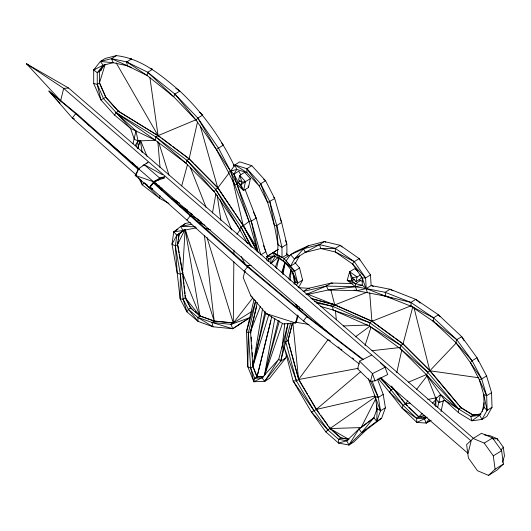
<?xml version="1.0" encoding="UTF-8"?>
<svg xmlns="http://www.w3.org/2000/svg" width="531" height="531" viewBox="0 0 531 531"><rect width="100%" height="100%" fill="white"/><g stroke="black" fill="none" stroke-linecap="round" stroke-linejoin="round"><path stroke-width="0.8" d="M247.492 243.49L239.527 229.04L214.318 191.804L186.029 163.276L155.464 140.29L130.5 128.363L114.616 115.134L100.903 99.888L93.688 83.467L93.702 69.933L100.386 61.443L105.284 58.417L116.382 55.629C141.485 58.456 161.318 75.336 179.836 91.047C202.517 112.38 220.903 137.921 234.33 165.991M105.636 97.385L100.903 99.888L97.253 84.376L97.253 72.707L103.14 65.247L113.149 62.731L127.321 65.764L147.266 75.581L173.69 96.768L196.072 120.159L216.389 149.516L230.567 171.194L236.919 184.098L251.289 221.142L260.821 254.88L265.726 251.847L256.188 218.108L245.11 189.56M184.37 229.598L176.896 235.24L175.349 245.979L180.367 274.374L180.162 298.96L186.939 311.896L198.076 321.394L213.004 326.791L232.691 328.729L249.889 317.711M233.839 261.703L233.295 323.021L214.185 321.129L200.014 316.084L190.563 308.02L185.279 297.831L182.538 273.034L177.52 244.638L179.066 233.899L184.529 229.598M233.905 254.249L233.945 250.108M255.723 301.389L248.349 332.851L247.798 366.802L253.878 381.762L264.657 381.391L269.556 378.357L285.665 358.12L286.488 354.947M435.772 406.686L435.991 398.721L426.645 374.932L400.215 348.601L369.622 326.18L333.103 310.011L320.458 306.341M372.55 320.93L369.749 322.662L369.622 326.18L400.845 345.402L427.667 372.131L458.678 409.056L470.831 416.483L479.685 415.282L484.119 407.443L483.734 394.56L479.227 379.492L470.347 362.573L455.771 342.522L433.177 321.295L411.14 306.248L366.231 288.579L355.531 286.727L326.326 286.07L303.115 291.473L308.013 288.439L331.225 283.036L352.312 283.514M348.86 439.469L346.763 440.77L338.572 439.303L327.813 429.878L314.093 410.788L296.437 380.866L284.284 347.5L293.105 380.999L311.285 411.83L325.895 431.988L338.566 443.093L348.933 444.991L361.644 432.652L376.725 421.295L377.183 408.545L375.205 396.796L368.322 378.669M268.726 261.385L268.819 259.155L266.894 256.493L278.158 249.431L266.894 256.493L266.668 260.29M278.158 257.356L270.75 263.761L270.983 257.814L274.494 255.836M306.838 294.579L328.357 289.966L356.865 290.689L366.231 288.579L371.129 285.545L390.026 289.256L415.78 299.384L438.414 314.783L461.691 336.661L477.011 357.741L486.582 375.948L491.58 392.668L492.005 407.31L486.874 416.404L481.975 419.437L471.807 420.824L458.525 412.706L458.678 409.056L426.645 374.932L427.667 372.131L430.468 370.399M185.093 229.936L182.538 273.034L200.014 316.084L185.279 297.831M376.333 411.565L376.744 405.12M294.897 284.317C295.84 270.053 282.983 260.761 273.259 252.464L274.427 255.995L283.488 261.199L294.672 270.996L297.699 283.149L296.623 285.147M440.046 316.595L438.414 314.783L433.515 317.817L433.177 321.295L456.793 339.687L472.119 360.768L481.683 378.981L486.681 395.695L487.113 410.344L481.975 419.437L479.685 415.282L471.807 420.824L470.831 416.483L474.322 414.319M478.438 361.485L477.011 357.741L472.119 360.768L455.771 342.522L456.793 339.687L433.515 317.817L410.888 302.418L385.128 292.282L366.231 288.579L362.295 285.2L355.385 283.713L351.947 280.859L352.292 277.567L349.65 271.753L354.542 268.726L357.947 271.095M282.047 348.07L284.775 323.671M159.997 195.693L159.678 198.382L168.924 203.386M93.688 83.467L97.253 84.376L103.538 98.68L130.5 128.363L134.316 139.281L138.06 140.927L155.464 140.29L155.895 136.971L158.696 135.239M289.999 280.408L291.327 270.133M150.253 68.472L152.609 69.222L147.718 72.249L147.266 75.581L126.743 61.921L111.483 58.662L100.386 61.443L103.14 65.247L93.702 69.933L97.253 72.707L101.448 70.112M190.35 222.469L185.591 223.418L180.699 226.445L173.743 231.908L171.991 244.141L177.215 273.073L180.162 298.96L183.115 299.172L185.91 297.44M177.819 243.756L178.15 241.452M178.37 239.919L179.252 233.779M262.553 308.73L252.842 366.675L257.031 376.877L263.409 376.552M212.44 213.031L215.911 193.682M264.352 375.696L274.852 318.593M282.957 274.547L285.207 262.307M254.097 299.232L246.503 331.51L248.349 332.851L250.678 368.016L254.727 378.311L262.035 377.853L264.657 381.391L280.766 361.153L288.054 323.512M114.616 115.134L116.09 112.632L135.956 130.911L133.002 143.828M403.64 343.67L400.845 345.402L400.215 348.601L427.667 372.131M482.321 411.545L484.04 402.777M434.63 405.193L435.991 398.721L440.538 394.46L458.678 409.056L461.479 407.323M437.65 407.423L440.538 394.46L426.645 374.932M441.035 411.605L443.385 400.394M130.042 58.987L131.635 58.895L126.743 61.921L147.718 72.249L174.938 94.08L197.837 118.074L218.46 148.069L230.567 171.194L233.945 174.141L236.919 184.098L243.576 190.549L245.481 181.622L250.373 178.595L244.625 172.343L239.733 175.376L238.585 180.036L242.003 182.14L245.481 181.622L239.733 175.376L242.003 182.14L240.955 184.821L243.576 190.549L248.475 187.523L250.373 178.595M265.122 311.232L252.842 366.675L250.526 331.503L257.323 302.471M396.75 372.702L401.854 349.65M256.632 247.287L243.278 225.801L217.776 187.947L189.089 158.955L197.512 122.024M256.659 306.327L250.798 331.331L250.904 332.97M265.825 312.693L252.842 366.675L268.885 314.458M276.478 268.374L278.808 258.71M60.62 100.863L63.687 88.392L26.55 63.82L61.875 101.945M164.656 176.557L159.771 178.144L159.459 179.398L153.837 182.392L149.443 187.702L135.199 175.383L138.571 168.792L147.923 162.227M244.784 271.281L243.225 277.633L250.864 295.913L266.144 313.595L283.235 323.923L295.601 322.948L297.002 319.947L298.117 315.421M263.436 376.983L253.878 381.762L254.727 378.311L257.522 376.579M283.488 261.199L284.138 258.551L289.037 255.517L286.322 253.997M271.733 316.768L257.031 376.877L262.991 376.446M282.319 273.485L285.067 262.268M297.552 315.016L295.601 322.948L266.144 313.595L267.67 314.179M299.411 310.137L299.783 308.624L298.84 306.354M420.114 303.055L415.78 299.384L410.888 302.418L385.971 296.252L356.865 290.689L355.531 286.727L347.214 280.229L349.65 271.753L357.137 276.963L352.292 277.567L355.989 281.622L357.137 276.963L360.635 274.799M361.458 276.259L360.888 278.596L355.989 281.622M371.468 355.173L359.52 361.18L357.622 368.906L370.552 381.344L375.032 380.893L387.676 374.528L385.088 367.26L380.388 362.739M370.552 381.344L372.45 373.625L385.088 367.26M270.89 320.691L257.031 376.877L253.121 366.503M278.271 320.538L264.405 375.709L279.392 320.903M288.718 278.961L291.127 269.37M288.008 323.505L278.782 359.175L280.766 361.153L290.59 323.04M292.362 323.266L287.908 340.51L298.601 379.532L316.264 409.447L329.977 428.537L340.743 437.962L348.927 439.429L329.977 428.537L376.014 396.398M292.342 323.93L288.101 340.398L298.787 379.413L307.622 394.374M481.053 414.047L472.995 415.142L460.848 407.715L429.838 370.784L403.016 344.061L412.892 306.5M181.695 185.87L187.549 164.331M136.294 147.047L138.06 140.927L135.956 130.911M137.582 148.766L140.005 140.357M137.775 148.647L139.978 141M255.643 300.513L246.503 331.51L247.798 366.802L250.678 368.016L253.878 381.762M189.016 159.001L186.919 160.302L186.029 163.276L155.895 136.971L116.09 112.632L118.891 110.899M281.762 272.522L284.921 262.234M502.518 462.242L504.45 455.943L503.288 447.168L497.328 438.792L490.067 435.732L484.378 434.829M189.089 158.955L158.065 135.631L118.26 111.291L105.709 97.339L99.43 83.028L105.078 64.663M365.023 345.562L371.043 327.142M264.471 375.729L282.472 323.273M377.441 379.028L383.196 394.4L385.413 407.781L380.515 410.815L377.183 408.545L373.851 417.738L376.725 421.295L380.515 410.815L378.304 397.427L372.258 381.291M385.413 407.781L381.623 418.262L366.536 429.625L361.644 432.652L358.989 428.929L373.851 417.738L361.644 432.652M275.35 267.146L278.523 258.617M405.969 403.626L403.168 405.359L402.106 408.153L416.921 422.457L426.194 423.048L431.185 420.247M250.526 331.503L260.389 306.307M136.381 174.068L138.571 168.792L153.559 181.761L153.837 182.392L149.443 187.702L152.317 189.129L152.616 188.478M267.909 261.292L268.819 259.155L270.916 257.854M175.788 88.338L179.836 91.047L174.938 94.08L173.69 96.768L147.718 72.249M177.52 244.638L184.775 229.863M375.53 399.106L361.153 427.588L329.977 428.537M217.71 187.994L215.606 189.288L214.318 191.804L186.919 160.302L155.895 136.971M299.152 309.832L299.783 308.624M263.701 179.239L265.58 180.759L260.681 183.792L259.374 186.242L267.637 202.53L274.434 225.655L277.992 244.738L277.487 254.807L282.047 257.688L286.952 254.654L286.846 244.26L281.656 222.482L274.7 198.561L265.58 180.759L251.787 165.679L239.813 161.862L234.921 164.895L230.567 171.194L228.436 172.296L234.742 185.02L248.953 221.261L257.654 251.667M294.831 262.36L299.57 267.963L302.597 280.116L299.378 286.109L297.977 286.972M308.504 245.714L295.402 251.667L290.51 254.694L286.017 261.119L290.576 266.137L294.486 259.009L303.606 248.74L308.504 245.714L324.395 241.565L340.212 245.335L359.182 258.61L370.479 274.925L371.129 285.545L373.406 286.428M181.091 232.638L176.896 235.24L171.991 244.141L175.349 245.979L177.215 273.073L180.367 274.374L183.168 272.642M191.193 307.628L188.392 309.361L186.939 311.896L183.115 299.172L180.367 274.374M243.576 190.549L238.12 182.252L233.945 174.141L236.693 169.402L234.921 164.895L246.888 168.705L260.681 183.792L269.794 201.594L276.764 225.509L281.948 247.287L282.047 257.688M293.922 283.952L295.11 281.908L297.699 283.149L302.597 280.116M135.146 145.627L138.06 140.927M358.989 428.929L346.763 440.77L348.933 444.991L358.989 428.929L361.087 427.628M264.657 381.391L278.782 359.175L262.035 377.853M270.75 263.761L275.762 255.955M231.967 170.325L230.567 171.194L234.742 185.02L236.919 184.098L238.12 182.252L240.218 180.952M149.443 187.702L153.559 181.761L159.771 178.144L164.444 177.759M393.849 388.214L391.055 389.946L389.508 392.177L402.106 408.153L416.55 418.275L424.422 418.773L427.203 417.213M236.912 234.31L240.258 229.684M426.526 417.472L424.422 418.773L426.194 423.048L429.008 419.205M358.392 368.275L298.601 379.532L327.979 339.694M229.12 172.914L217.776 187.947L200.267 125.966M359.905 260.097L359.182 258.61L354.29 261.637L352.504 263.98L362.208 278.012L367.399 292.541M501.078 450.042L503.288 447.168M407.835 400.786L405.339 404.018L418.72 416.935L426.599 417.432M416.324 389.774L427.316 375.53M252.789 297.878L233.295 323.021L206.964 237.45M359.421 364.054L303.407 320.897L244.087 271.182L186.939 220.119L190.304 215.825L192.381 216.748L249.524 267.816L308.85 317.525L363.562 359.679M99.616 71.247L105.012 64.41M104.826 64.523L99.423 71.366L99.43 83.028M243.211 225.841L241.114 227.142L239.527 229.04L215.606 189.288L186.919 160.302M199.636 112.313L202.729 115.041L197.837 118.074L196.072 120.159L174.938 94.08M325.895 431.988L327.813 429.878L330.607 428.145M413.914 307.316L429.838 370.784L456.255 342.96M472.119 360.768L470.347 362.573L481.683 378.981L486.582 375.948M422.152 413.483L418.72 416.935L424.893 415.335M432.44 403.135L436.442 399.106M366.536 429.625L353.832 441.965L348.933 444.991M473.187 438.447L466.623 444.6L468.395 457.961L477.462 470.705L488.513 475.371L496.837 470.22L503.401 464.067L501.629 450.706L492.562 437.962L481.511 433.296L473.187 438.447L484.239 443.113L493.306 455.857L495.078 469.218L488.513 475.371M237.589 325.702L239.368 324.069M142.965 165.685L144.14 164.623L162.526 174.765M284.457 359.202L285.665 358.12L280.766 361.153M146.788 163.342L147.97 162.333M360.828 371.554L316.264 409.447L374.959 396.007M183.062 225.403L185.591 223.418M182.398 231.728L183.613 230.773M361.803 427.097L366.974 423.207M368.262 422.231L374.076 417.857M256.904 251.117L243.278 225.801L249.165 221.387M355.431 336.846L369.835 326.28M245.481 181.622L240.955 184.821L238.12 182.252M228.436 172.296L216.389 149.516L223.359 145.043L221.321 142.5M200.645 315.693L197.851 317.425L213.004 326.791L212.022 322.47L232.691 328.729L249.769 317.631L231.124 324.361L212.022 322.47L197.851 317.425L188.392 309.361L183.115 299.172M136.44 176.093L135.199 175.383L136.069 174.825M232.691 328.729L231.124 324.361L251.223 311.843M100.386 61.443L113.149 62.731L111.483 58.662L116.382 55.629M93.702 69.933L95.095 69.07M97.253 84.376L99.357 83.075M175.894 202.742L177.294 201.873M233.945 174.141L238.837 171.115L240.735 174.799M246.888 168.705L259.374 186.242L246.922 172.621L246.888 168.705L251.787 165.679M176.896 235.24L173.743 231.908L177.945 229.306M201.143 221.799L199.742 222.668L200.207 224.082M175.349 245.979L177.454 244.685M260.681 183.792L267.637 202.53L274.7 198.561L273.79 197.227M236.919 184.098L248.953 221.261L251.289 221.142L256.188 218.108L253.433 212.088M269.794 201.594L274.434 225.655L276.764 225.509L281.656 222.482L280.136 218.653M325.835 242.236L324.395 241.565L319.496 244.599L303.606 248.74L290.51 254.694L294.486 259.009L299.378 255.982L295.468 263.11L290.576 266.137M297.699 283.149L292.309 271.467L294.672 270.996L299.57 267.963M212.022 322.47L214.119 321.169M303.606 248.74L305.298 252.364L320.83 248.548L335.313 248.369L340.212 245.335L342.05 247.008M231.124 324.361L233.222 323.06M248.349 332.851L251.15 331.112M305.956 294.466L326.326 286.07L331.225 283.036L332.831 283.282M362.58 281.178L360.277 280.687L355.385 283.713L347.214 280.229L351.947 280.859L354.748 279.133M326.326 286.07L328.357 289.966L355.531 286.727L362.295 285.2L362.208 278.012L365.587 277.952L370.479 274.925M316.37 302.962L332.592 306.294L335.386 304.568M287.842 340.557L285.738 341.851L296.437 380.866L293.105 380.999L314.093 410.788L316.888 409.062M250.678 368.016L252.776 366.722M296.437 380.866L298.535 379.572M456.793 339.687L461.691 336.661L464.154 340.816M380.515 410.815L375.205 396.796L378.304 397.427L383.196 394.4M340.67 438.009L338.572 439.303L338.566 443.093L346.763 440.77M376.725 421.295L381.623 418.262L380.143 418.899M435.991 398.721L438.659 402.617L440.06 401.755M424.422 418.773L416.921 422.457L416.55 418.275L419.351 416.543M426.194 423.048L430.389 420.452M492.005 407.31L487.113 410.344L483.734 394.56L486.681 395.695L491.58 392.668M484.239 443.113L492.562 437.962M493.306 455.857L501.629 450.706M495.078 469.218L503.401 464.067M294.486 259.009L306.141 251.827M268.819 259.155L274.427 255.995L266.894 256.493M305.298 252.364L319.496 244.599L335.313 248.369L354.29 261.637L365.587 277.952L366.231 288.579M408.372 382.214L426.546 374.547M116.136 62.817L158.065 135.631L195.972 119.767M310.914 298.541L334.762 304.953L366.543 292.395M411.014 305.816L371.919 321.321L334.762 304.953L307.383 294.048M314.093 410.788L311.285 411.83L327.813 429.878M438.659 402.617L444.872 400.381L458.678 409.056M164.504 177.912L153.559 181.761L135.199 175.383M230.567 171.194L236.693 169.402L246.922 172.621L234.921 164.895M481.683 378.981L479.227 379.492L486.681 395.695M410.138 403.049L405.339 404.018L391.141 386.057M427.754 399.485L436.555 397.706M196.702 221.215L199.875 220.584M196.397 227.832L182.969 230.467L180.699 226.445L191.81 224.241M173.743 231.908L182.969 230.467M473.991 414.917L480.429 414.041M372.039 350.686L399.923 347.539M251.097 265.341L246.152 265.726L249.955 265.507M473.506 438.4L68.565 88.013L63.687 88.392L471.136 440.942L468.07 453.414L380.939 378.026M309.639 288.34L298.541 287.702M343.411 325.961L367.744 324.999M492.21 438.779L497.328 438.792L497.381 440.299M180.699 226.445L195.415 226.777M422.059 417.014L418.906 416.815L409.023 407.27M423.632 417.114L426.785 417.313M354.111 290.178L357.37 290.391M233.481 322.901L214.378 321.009L200.95 316.23M429.838 370.784L478.942 377.8M295.203 322.118L309.009 324.481M319.569 326.286L322.005 326.704M348.369 439.177L340.929 437.843L332.559 430.515M286.8 254.926L289.037 255.517M312.693 298.853L334.955 304.834L331.152 303.32M314.306 301.382L332.592 306.294L369.749 322.662L400.845 345.402M202.822 223.564L199.742 222.668L204.913 225.257M204.229 227.865L210.415 229.777M381.285 294.871L392.223 298.296M369.749 322.662L333.103 310.011L332.592 306.294M125.396 65.187L131.602 67.523M154.992 183.759L156.492 184.416M335.711 305.172L372.112 321.202L393.942 337.178M138.77 168.991L77.765 114.65L75.687 113.727L48.905 91.027L72.322 118.021L136.407 175.104M74.406 118.944L72.322 118.021L75.687 113.727L138.538 169.721M249.524 267.816L247.446 266.894L153.326 182.89M308.85 317.525L306.772 316.602L247.446 266.894L244.087 271.182L245.475 271.799M304.794 321.507L303.407 320.897L306.772 316.602L362.786 359.759M111.483 58.662L127.321 65.764L126.743 61.921M354.29 261.637L335.34 251.973L320.83 248.548L319.496 244.599M433.515 317.817L411.14 306.248L410.888 302.418M392.913 290.802L390.026 289.256L385.128 292.282L385.971 296.252M173.956 199.769L177.553 201.714M171.606 198.727L177.367 201.826M178.084 202.218L179.518 203.008M179.505 205.53L187.41 209.845M189.647 214.723L198.959 219.841M273.259 252.464L284.138 258.551L294.672 270.996M68.565 88.013L26.55 63.82L30.466 66.76M473.187 415.023L461.041 407.596L459.461 405.724M299.219 307.861L302.663 310.117M180.022 206.34L192.434 214.491M116.09 112.632L155.464 140.29M395.27 338.141L402.544 343.464M403.016 344.061L371.919 321.321L369.695 292.827M160.893 137.496L118.453 111.171L105.901 97.219L99.609 82.916M162.214 138.491L171.453 145.434M172.774 146.43L189.268 158.835L193.291 162.898M328.941 339.886L330.242 340.889M338.055 346.909L339.362 347.911M340.663 348.92L341.964 349.922M352.385 357.954L353.686 358.956M145.7 183.806L147.664 185.339M432.44 320.452L434.351 322.005M436.263 323.558L437.537 324.6M77.765 114.65L48.905 91.027L59.99 103.16M359.135 279.731L360.277 280.687M250.864 295.913L252.736 297.479M191.386 308.438L193.271 310.051M195.162 311.664L196.424 312.739M198.315 314.352L200.207 315.965M144.14 164.623L159.771 178.144M87.575 124.188L89.46 125.814M101.992 136.659L103.877 138.286M105.131 139.374L138.976 168.659M154.023 181.682L332.671 336.262M153.479 181.861L156.592 184.556M151.103 188.074L152.317 189.129L150.313 187.144M331.364 429.466L328.749 426.446M153.559 182.166L192.381 216.748M149.968 187.184L186.939 220.119M458.525 412.706L444.872 400.381L440.538 394.46M359.52 361.18L372.45 373.625L375.032 380.893M407.277 405.584L401.489 398.761M378.55 378.849L389.508 392.177L416.55 418.275M484.119 407.443L487.113 410.344M403.208 343.949L430.03 370.671L458.412 404.469M194.439 164.059L217.969 187.828M365.587 277.952L352.504 263.98L335.34 251.973L335.313 248.369M379.891 377.813L391.055 389.946L403.168 405.359M391.851 386.581L400.48 397.48M381.158 377.86L391.055 389.946M188.392 309.361L198.076 321.394L197.851 317.425M316.456 409.328L319.762 413.934M320.711 415.255L327.806 425.125M218.427 188.505L234.363 212.161M235.273 213.515L243.47 225.682L256.705 250.28M215.606 189.288L241.114 227.142L252.013 247.4M233.248 164.776L234.138 166.13M244.764 227.759L245.621 229.146M197.837 118.074L216.389 149.516M308.465 395.794L316.031 408.618M138.465 177.606L142.301 184.834L159.678 198.382L144.392 182.79L142.301 184.834L140.708 179.505M185.843 298.442L190.755 307.9M241.114 227.142L250.685 246.391M370.605 381.291L378.304 397.427M241.359 256.573L244.857 263.987M267.71 256.281L263.515 245.594M138.571 168.792L138.85 169.422M295.661 304.19L297.254 308M140.536 140.35L147.047 156.353M158.835 185.299L160.382 189.109M190.31 167.311L206.001 207.236M220.04 199.736L231.569 229.883M285.505 240.397L286.846 244.26L281.948 247.287L277.992 244.738L276.764 225.509M185.385 229.91L214.185 321.129L204.428 235.452M286.474 253.134L286.952 254.654M158.869 142.872L168.977 175.104M296.603 304.701L297.805 308.67M136.912 166.422L137.562 168.772M132.591 162.386L133.029 163.973M330.727 289.395L334.762 304.953M349.65 271.753L351.947 280.859M232.651 179.823L243.278 225.801M251.289 221.142L258.073 252.364M248.189 185.989L248.475 187.523M292.448 270.989L294.612 283.05M177.852 245.335L179.146 252.637M179.432 254.256L182.903 274.52M185.279 229.936L200.014 316.084M140.343 140.396L142.175 152.47M217.206 195.315L220.909 220.385M149.895 77.519L158.065 135.631M183.076 276.12L183.434 279.319M183.607 280.919L183.965 284.118M184.138 285.718L184.496 288.917M184.669 290.517L185.027 293.716M185.2 295.316L185.465 297.712M292.926 323.326L298.601 379.532M335.499 311.06L336.322 319.835M157.84 141.399L160.043 167.537M161.763 187.961L161.968 190.41M251.176 337.059L251.448 341.148M251.721 345.236L251.933 348.509M252.205 352.597L252.471 356.693M252.796 361.598L253.015 364.87M355.385 283.713L355.531 286.727M294.738 279.007L294.851 283.043"/></g></svg>
